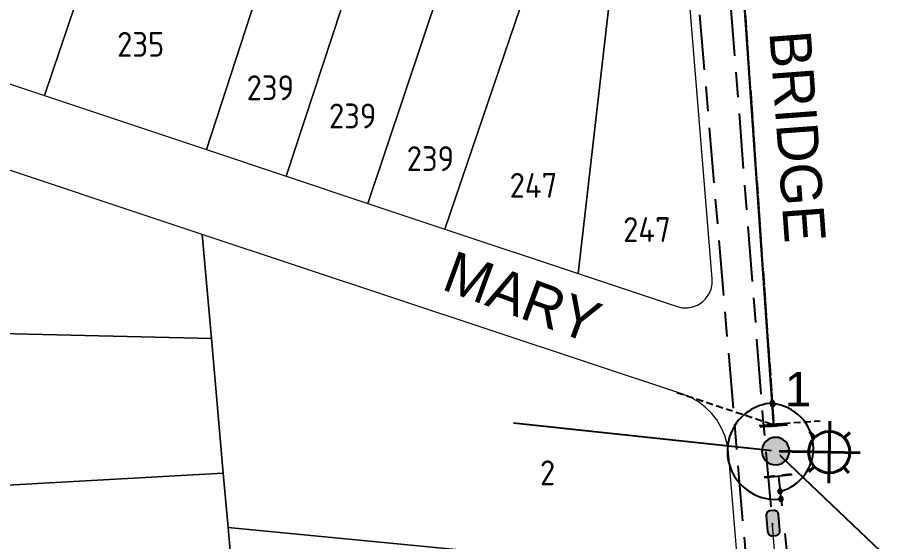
# Model space of a CAD drawing. Header units: metres. Extents: x 317295 to 318227, y 6256675 to 6257944.
# Drawn here: x 317708.7 to 317772.8, y 6257101.5 to 6257139.4 of the extents above; entities that cross this region are included whole.
import ezdxf
from ezdxf.enums import TextEntityAlignment as Align

# ---------------------------------------------------------------- set-up
doc = ezdxf.new("R2010")
doc.units = ezdxf.units.M
for name, pattern in [('Cable Exist OH', [1, 1, 0]), ('Cable Exist UG', [8.2, 4, -1.2, 1.8, -1.2]), ('Cable New OH', [6, 4, -2]), ('DASHED', [0.75, 0.5, -0.25])]:
    doc.linetypes.add(name, pattern=pattern)
doc.layers.get('0').update_dxf_attribs({"color": 6})
doc.layers.add('Cadastre Land Parcels_SP_EXT', color=9, linetype='Continuous', lineweight=5)
for name, color, linetype in [('Equip_HV_NEW', 2, 'Continuous'), ('Equip_SP_SL_EXT', 7, 'Continuous'), ('Mains_HV_EXT', 7, 'Continuous'), ('Mains_HV_NEW_U72', 2, 'Continuous'), ('Mains_LV_EXT', 7, 'Continuous'), ('Mains_LV_NEW', 2, 'Continuous'), ('Mains_LV_NEW_E56', 2, 'Continuous'), ('Mains_LV_NEW_Hardwired', 2, 'Continuous'), ('Mains_SL_EXT', 7, 'Continuous'), ('Mains_SL_NEW', 2, 'Continuous'), ('Mains_SL_NEW_C57', 2, 'Continuous'), ('Mains_SL_NEW_Hardwired', 2, 'Continuous'), ('Notes', 7, 'Continuous'), ('Notes_SP_MISC', 7, 'Continuous'), ('OH_Details_SP_MISC', 7, 'Continuous'), ('SupportsOH_SP_TR_HV_LV_SL_EXT', 7, 'Continuous'), ('UG_Details_SP_MISC', 7, 'Continuous')]:
    doc.layers.add(name, color=color, linetype=linetype)
doc.layers.add('UNKNOWN_FEATURES', color=1, linetype='DASHED', plot=False)
doc.styles.add('iecARIAL', font='arial.ttf', dxfattribs={"height": 2})
doc.styles.add('iecISOCP', font='isocp.shx')
doc.styles.add('ITALICT', font='ITALICT')
doc.styles.add('POLE_LABEL', font='arial.ttf')
doc.styles.get("Standard").update_dxf_attribs({"font": 'arial.ttf'})
doc.linetypes.add('Cable New UG', pattern='A,7,-0.25,["x",Standard,S=2,R=0,X=0.2,Y=-0.8],-2.1', length=9.35)

# ---------------------------------------------------------------- blocks, each defined once
blk = doc.blocks.new('*U136')
at = {"lineweight": 40}
for p, q in [((3.935, 2.175), (3.848, -2.324)), ((2.461, 1.411), (2.851, 1.006)), ((5.377, 1.355), (4.972, 0.965)), ((0, 0), (2.395, -0.046)), ((1.642, -0.031), (6.141, -0.118)), ((2.405, -1.505), (2.81, -1.115)), ((5.321, -1.561), (4.931, -1.156))]:
    blk.add_line(p, q, dxfattribs=at)
blk.add_circle((3.891, -0.075), 1.5, dxfattribs=at)
at = {"style": 'iecARIAL', "flags": 8}
blk.add_attdef('ASSET_NUM', (1.5, 1.5), '', height=2.5, dxfattribs=at)
for tag, p, height, flags in [('CONSTRUCTED_VOLTAGE', (0.981, -0.653), 0.2, 9), ('CONTROL_TYPE', (0.981, -0.853), 0.2, 9), ('LANTERN_PURPOSE', (0.981, -1.053), 0.2, 9), ('LANTERN_TYPE', (0.981, -1.253), 0.2, 9), ('NO_PHASES', (0.981, -1.453), 0.2, 9), ('LNUMBER', (2.181, -3.253), 2.5, 8), ('OPERATING_VOLTAGE', (0.981, -1.653), 0.2, 9), ('ORIENTATION', (0.981, -1.853), 0.2, 9), ('OWNED_BY', (0.981, -2.053), 0.2, 9), ('STATE', (0.981, -2.253), 0.2, 9), ('CEXIST', (0.981, -2.653), 0.2, 9), ('USAGE', (0.981, -2.453), 0.2, 9), ('CNEW', (0.981, -2.853), 0.2, 9), ('CNUMBER', (0.981, -3.053), 0.2, 9), ('CREMOVE', (0.981, -3.253), 0.2, 9), ('CREPLACE', (0.981, -3.453), 0.2, 9), ('LKINGHEIGHT', (0.981, -3.653), 0.2, 9), ('LBRACKET', (0.981, -3.853), 0.2, 9), ('LBRACKETVOCAB', (0.981, -4.053), 0.2, 9), ('LCATEGORY', (0.981, -4.253), 0.2, 9), ('LCHARGE1', (0.981, -4.453), 0.2, 9), ('LCHARGE1PERCENT', (0.981, -4.653), 0.2, 9), ('LCHARGE2', (0.981, -4.853), 0.2, 9), ('LCHARGE2PERCENT', (0.981, -5.053), 0.2, 9), ('LCHARGE3', (0.981, -5.253), 0.2, 9), ('LCHARGE3PERCENT', (0.981, -5.453), 0.2, 9), ('LEXIST', (0.981, -5.653), 0.2, 9), ('LLAMP', (0.981, -5.853), 0.2, 9), ('LLAMPVOCAB', (0.981, -6.053), 0.2, 9), ('LMAST', (0.981, -6.253), 0.2, 9), ('LMASTVOCAB', (0.981, -6.453), 0.2, 9), ('LNEW', (0.981, -6.653), 0.2, 9), ('LANTNUMBER', (0.981, -6.853), 0.2, 9), ('LOUTREACH', (0.981, -7.253), 0.2, 9), ('LOUTREACHVOCAB', (0.981, -7.453), 0.2, 9), ('LRATECODE', (0.981, -7.653), 0.2, 9), ('LREMOVE', (0.981, -7.853), 0.2, 9), ('LREPLACE', (0.981, -8.053), 0.2, 9), ('LTYPE', (0.981, -8.253), 0.2, 9), ('LTYPEVOCAB', (0.981, -8.453), 0.2, 9), ('LEGEND', (0.981, -8.653), 0.2, 9), ('LOCATION', (0.981, -8.853), 0.2, 9), ('NOTES', (0.981, -9.053), 0.2, 9), ('STREETNAME', (0.981, -9.253), 0.2, 9), ('SUBURB', (0.981, -9.453), 0.2, 1)]:
    blk.add_attdef(tag, p, '', height=height, dxfattribs=dict(flags=flags))
blk = doc.blocks.new('POLE_EXT')
blk.add_hatch(color=256).paths.add_polyline_path([(-1, 0, 1), (1, 0, 1)])
blk.add_lwpolyline([(-1, 0, 1), (1, 0, 1)], format="xyb", close=True)
for tag, height, flags, p in [('pNumber', 2.5, 8, (-17.84, 2.067)), ('OWNED_BY', 0.2, 9, (1.355, -0.4)), ('PARENT', 0.2, 9, (1.355, -0.6)), ('SPECIAL_USE', 0.2, 9, (1.355, -0.8)), ('STATE', 0.2, 9, (1.355, -1)), ('USAGE', 0.2, 9, (1.355, -1.2)), ('cLV', 0.2, 9, (1.355, -1.4)), ('cHV', 0.2, 9, (1.355, -2)), ('hDepth', 0.2, 9, (1.355, -1.6)), ('hDia', 0.2, 9, (1.355, -1.8)), ('LBRACKET', 0.2, 9, (1.355, -2.2)), ('LExisting', 0.2, 9, (1.355, -2.4)), ('LANTNUMBER', 0.2, 9, (1.355, -2.6)), ('LOther', 0.2, 9, (1.355, -2.8)), ('LRemove', 0.2, 9, (1.355, -3)), ('LEGEND', 0.2, 9, (1.355, -3.2)), ('cLinedev', 0.2, 9, (1.355, -3.4)), ('pExisting', 0.2, 9, (1.355, -3.8)), ('LOCATION', 0.2, 9, (1.355, -3.6)), ('pFooting', 0.2, 9, (1.355, -4.4)), ('PFNUMBER', 0.2, 9, (1.355, -4)), ('NEWPFNUMBER', 0.2, 9, (1.355, -4.2)), ('pNew', 0.2, 9, (1.355, -4.6)), ('pRelocate', 0.2, 9, (1.355, -5)), ('pRemove', 0.2, 9, (1.355, -5.2)), ('pReplace', 0.2, 9, (1.355, -5.4)), ('pStay', 0.2, 9, (1.355, -5.6)), ('pType', 0.2, 9, (1.355, -5.8)), ('cspan', 0.2, 9, (1.355, -6)), ('STREETNAME', 0.2, 9, (1.355, -6.2)), ('SUBURB', 0.2, 9, (1.355, -6.4)), ('OPERATED_BY', 0.2, 9, (1.355, -7.014)), ('NOTES', 0.2, 9, (1.355, -6.6)), ('MAINTAINED_BY', 0.2, 9, (1.355, -6.814))]:
    blk.add_attdef(tag, text='', height=height, dxfattribs=dict(flags=flags)).set_placement(p, align=Align.MIDDLE_LEFT)
at = {"style": 'POLE_LABEL'}
for tag, height, flags, p in [('ASSET_NUM', 2.5, 8, (2, 2)), ('STRUCTURE_PLANT_NUMBER', 0.2, 9, (1.355, 0.028)), ('STREET_CODE', 0.2, 9, (1.355, -0.2))]:
    blk.add_attdef(tag, text='', height=height, dxfattribs=dict(at, flags=flags)).set_placement(p, align=Align.MIDDLE_LEFT)
at = {"flags": 1}
blk.add_attdef('Z', (1.355, -7.328), '', height=0.2, dxfattribs=at)
blk = doc.blocks.new('HV_STJ_NEW')
blk.add_hatch(color=256).paths.add_polyline_path([(0.906, 0.131, 0.414214), (0.586, 0.451), (-0.586, 0.451, 0.414214), (-0.906, 0.131), (-0.906, -0.131, 0.414214), (-0.586, -0.451), (0.586, -0.451, 0.414214), (0.906, -0.131)])
blk.add_lwpolyline([(-0.906, 0.131), (-0.906, -0.131, 0.414214), (-0.586, -0.451), (0.586, -0.451, 0.414214), (0.906, -0.131), (0.906, 0.131, 0.414214), (0.586, 0.451), (-0.586, 0.451, 0.414214)], format="xyb", close=True)
for tag, flags, p in [('ORIENTATION', 9, (1.5, 0)), ('USAGE', 9, (1.5, -0.2)), ('LEGEND', 9, (1.5, -0.4)), ('NOTES', 9, (1.5, -0.6)), ('OWNED_BY', 9, (1.5, -0.8)), ('OPERATED_BY', 9, (1.5, -1)), ('MAINTAINED_BY', 9, (1.5, -1.2)), ('TYPE', 9, (1.5, -1.4)), ('OPERATING_VOLTAGE', 9, (1.5, -1.6)), ('CONSTRUCTED_VOLTAGE', 9, (1.5, -1.8)), ('NUMBER_OF_PHASES', 9, (1.5, -2)), ('Z', 1, (1.5, -2.2))]:
    blk.add_attdef(tag, text='', height=0.2, dxfattribs=dict(flags=flags)).set_placement(p, align=Align.MIDDLE_LEFT)
blk = doc.blocks.new('End Shackle_NEW')
at = {"flags": 9}
for tag, p in [('OPERATING_VOLTAGE', (0, -0.6)), ('ORIENTATION', (0, -0.8)), ('OWNED_BY', (0, -1)), ('STATE', (0, -1.2)), ('OPERATED_BY', (0, -2.014)), ('USAGE', (0, -1.4)), ('NOTES', (0, -1.6)), ('MAINTAINED_BY', (0, -1.814))]:
    blk.add_attdef(tag, text='', height=0.2, dxfattribs=at).set_placement(p, align=Align.MIDDLE_LEFT)
blk.add_wipeout([(-0.253, 0), (-0.253, 1.815), (0.253, 1.815), (0.253, 0)])
blk.add_line((1, 1.815), (-1, 1.815))
at = {"flags": 1}
blk.add_attdef('Z', (0, 0), '', height=0.2, dxfattribs=at)
at = {"flags": 9}
for tag, p in [('CONNECTOR_TYPE', (0, 0)), ('CONSTRUCTED_VOLTAGE', (0, -0.2)), ('NO_PHASES', (0, -0.4))]:
    blk.add_attdef(tag, text='', height=0.2, dxfattribs=at).set_placement(p, align=Align.MIDDLE_LEFT)
blk = doc.blocks.new('BOND POINT')
blk.add_hatch(color=256).paths.add_polyline_path([(-1, 0, 1), (1, 0, 1)])
blk.add_lwpolyline([(-1, 0, 1), (1, 0, 1)], format="xyb", close=True)

msp = doc.modelspace()

# ---------------------------------------------------------------- linework, layer by layer
at = {"layer": 'Cadastre Land Parcels_SP_EXT', "linetype": 'Continuous'}
for points in [[(317719.527, 6257160.119), (317708.345, 6257165.345), (317698.929, 6257137.689), (317710.626, 6257133.79), (317719.527, 6257160.119)], [(317730.537, 6257154.974), (317719.527, 6257160.119), (317710.626, 6257133.79), (317722.366, 6257129.875), (317730.537, 6257154.974)], [(317736.167, 6257152.334), (317730.537, 6257154.974), (317722.366, 6257129.875), (317728.154, 6257127.946), (317736.167, 6257152.334)], [(317742.002, 6257149.624), (317736.167, 6257152.334), (317728.154, 6257127.946), (317734.074, 6257125.973), (317742.002, 6257149.624)], [(317747.458, 6257147.065), (317742.002, 6257149.624), (317734.074, 6257125.973), (317739.65, 6257124.115), (317747.458, 6257147.065)], [(317752.081, 6257144.915), (317747.458, 6257147.065), (317739.65, 6257124.115), (317749.328, 6257120.888), (317752.081, 6257144.915)], [(317757.255, 6257142.486), (317752.081, 6257144.915), (317749.328, 6257120.888), (317756.5, 6257118.497), (317756.874, 6257118.413), (317757.258, 6257118.404), (317757.635, 6257118.471), (317757.993, 6257118.61), (317758.316, 6257118.818), (317758.591, 6257119.084), (317758.81, 6257119.4), (317758.962, 6257119.752), (317759.042, 6257120.127), (317759.047, 6257120.511), (317757.255, 6257142.486)], [(317687.125, 6257135.372), (317686.743, 6257135.461), (317686.353, 6257135.467), (317685.969, 6257135.397), (317685.607, 6257135.253), (317685.28, 6257135.04), (317685.002, 6257134.767), (317684.782, 6257134.445), (317684.63, 6257134.086), (317684.552, 6257133.703), (317684.55, 6257133.314), (317685.992, 6257117.047), (317722.73, 6257116.193), (317722.069, 6257123.717), (317687.125, 6257135.372)], [(317760.225, 6257107.938), (317760.13, 6257108.558), (317759.958, 6257109.163), (317759.707, 6257109.74), (317759.385, 6257110.28), (317758.997, 6257110.773), (317758.548, 6257111.213), (317758.046, 6257111.593), (317757.5, 6257111.903), (317756.913, 6257112.142), (317722.069, 6257123.717), (317722.73, 6257116.193), (317723.591, 6257106.42), (317723.946, 6257102.485), (317760.987, 6257098.899), (317760.225, 6257107.938)], [(317687.114, 6257104.387), (317723.591, 6257106.42), (317722.73, 6257116.193), (317685.992, 6257117.047), (317687.114, 6257104.387)], [(317723.946, 6257102.485), (317723.591, 6257106.42), (317687.114, 6257104.387), (317688.247, 6257092.406), (317690.538, 6257092.546), (317724.554, 6257095.452), (317723.946, 6257102.485)], [(317760.987, 6257098.899), (317723.946, 6257102.485), (317724.554, 6257095.452), (317725.615, 6257083.539), (317762.09, 6257086.61), (317760.987, 6257098.899)]]:
    msp.add_lwpolyline(points, close=True, dxfattribs=at)
at = {"layer": 'Mains_HV_EXT', "linetype": 'Cable Exist UG', "flags": 128}
msp.add_lwpolyline([(317756.18, 6257164.153), (317758.716, 6257161.603), (317762.706, 6257110.58), (317763.414, 6257102.656)], dxfattribs=at)
at = {"layer": 'Mains_HV_NEW_U72', "color": 2, "linetype": 'Cable New UG', "lineweight": 0, "flags": 128}
msp.add_lwpolyline([(317726.747, 6257078.498), (317725.347, 6257095.894), (317763.743, 6257098.705), (317763.414, 6257102.656)], dxfattribs=at)
at = {"layer": 'Mains_LV_EXT', "linetype": 'Cable Exist OH'}
msp.add_lwpolyline([(317761.051, 6257145.213), (317763.648, 6257108.024)], dxfattribs=at)
at = {"layer": 'Mains_LV_NEW_E56', "color": 2, "linetype": 'Cable New OH'}
msp.add_lwpolyline([(317763.648, 6257108.017), (317766.813, 6257079.354)], dxfattribs=at)
at = {"layer": 'Mains_LV_NEW_Hardwired', "color": 2, "linetype": 'Continuous'}
msp.add_arc((317763.155, 6257108.23), 3.235, 284.57815, 84.87904, dxfattribs=at).dxf.unprotected_set("ltscale", 0)
at = {"layer": 'Mains_SL_EXT', "linetype": 'Cable Exist OH'}
msp.add_lwpolyline([(317761.051, 6257145.213), (317763.648, 6257108.017)], dxfattribs=at)
at = {"layer": 'Mains_SL_EXT', "color": 2, "linetype": 'Cable Exist OH'}
msp.add_lwpolyline([(317763.485, 6257108.02), (317763.485, 6257108.02)], dxfattribs=at)
at = {"layer": 'Mains_SL_NEW_C57', "color": 2, "linetype": 'Cable New OH'}
msp.add_lwpolyline([(317763.648, 6257108.017), (317766.813, 6257079.354), (317768.733, 6257053.958), (317772.296, 6257015.844)], dxfattribs=at)
at = {"layer": 'Mains_SL_NEW_Hardwired', "color": 2, "linetype": 'Continuous'}
msp.add_arc((317763.648, 6257108.017), 3.496, 93.9942, 276.30129, dxfattribs=at).dxf.unprotected_set("ltscale", 0)
at = {"layer": 'Notes_SP_MISC', "color": 0, "linetype": 'Continuous'}
msp.add_line((317763.648, 6257108.017), (317744.633, 6257110.043), dxfattribs=at)
at = {"layer": 'OH_Details_SP_MISC', "color": 7, "linetype": 'Continuous', "flags": 128}
for points in [[(317763.648, 6257108.017), (317761.051, 6257145.213), (317783.424, 6257144.881), (317805.598, 6257138.601), (317857.422, 6257121.351), (317897.742, 6257103.768)], [(317763.648, 6257108.017), (317772.272, 6257099.811)]]:
    msp.add_lwpolyline(points, dxfattribs=at)
at = {"layer": 'UG_Details_SP_MISC', "color": 7, "linetype": 'Cable Exist UG', "flags": 128}
msp.add_lwpolyline([(317756.18, 6257164.153), (317756.254, 6257161.779), (317766.702, 6257038.961)], dxfattribs=at)
at = {"layer": 'UNKNOWN_FEATURES'}
for points in [[(317756.494, 6257112.274), (317763.482, 6257109.944)], [(317763.461, 6257109.98), (317766.874, 6257110.218)]]:
    msp.add_lwpolyline(points, dxfattribs=at)

# ---------------------------------------------------------------- block references
at = {"layer": 'Equip_HV_NEW', "linetype": 'Cable New UG', "lineweight": 0, "rotation": 94.65208138739953}
msp.add_blockref('HV_STJ_NEW', (317763.465, 6257102.802), dxfattribs=at)
at = {"layer": 'Equip_SP_SL_EXT'}
msp.add_blockref('*U136', (317763.648, 6257108.017), dxfattribs=at)
at = {"layer": 'Mains_LV_NEW_Hardwired', "color": 2, "linetype": 'Continuous', "xscale": 0.15, "yscale": 0.15, "zscale": 0.15}
for p in [(317763.442, 6257111.405), (317763.97, 6257105.099)]:
    msp.add_blockref('BOND POINT', p, dxfattribs=at).dxf.unprotected_set("ltscale", 0)
at = {"layer": 'Mains_SL_NEW_Hardwired', "color": 2, "linetype": 'Continuous', "xscale": 0.15, "yscale": 0.15, "zscale": 0.15}
for p in [(317763.405, 6257111.505), (317764.032, 6257104.542)]:
    msp.add_blockref('BOND POINT', p, dxfattribs=at).dxf.unprotected_set("ltscale", 0)

# ---------------------------------------------------------------- texts
at = {"layer": 'Cadastre Land Parcels_SP_EXT', "style": 'iecISOCP'}
for s, p in [('235', (317715.895, 6257136.607)), ('239', (317725.287, 6257133.459)), ('239', (317731.257, 6257131.413)), ('239', (317736.893, 6257128.32)), ('247', (317744.358, 6257126.383)), ('247', (317752.59, 6257123.179)), ('2', (317746.557, 6257105.547))]:
    msp.add_text(s, height=1.8, dxfattribs=at).set_placement(p)
at = {"layer": 'Notes', "char_height": 3, "attachment_point": 5, "style": 'ITALICT'}
for s, insert, rotation in [('{\\fStylus BT|b0|i0|c0|p34;BRIDGE }', (317765.23, 6257130.824), 274.20959), ('{\\fStylus BT|b0|i0|c0|p34;MARY}', (317745.289, 6257119.194), 339.81925)]:
    msp.add_mtext(s, dxfattribs=dict(at, insert=insert, rotation=rotation))

# ---------------------------------------------------------------- next in the draw order: block references
at = {"layer": 'Mains_LV_NEW', "color": 2, "linetype": 'Cable New OH', "rotation": 4.992272101047579}
msp.add_blockref('End Shackle_NEW', (317763.621, 6257108.124), dxfattribs=at).dxf.unprotected_set("ltscale", 0)

# ---------------------------------------------------------------- next in the draw order: block references
at = {"layer": 'Mains_LV_NEW', "color": 2, "linetype": 'Cable New OH', "rotation": 186.6584105405643}
msp.add_blockref('End Shackle_NEW', (317763.592, 6257108.069), dxfattribs=at).dxf.unprotected_set("ltscale", 0)

# ---------------------------------------------------------------- next in the draw order: block references
at = {"layer": 'Mains_SL_NEW', "color": 2, "linetype": 'Cable New OH', "rotation": 186.3012906821014}
msp.add_blockref('End Shackle_NEW', (317763.648, 6257108.017), dxfattribs=at).dxf.unprotected_set("ltscale", 0)

# ---------------------------------------------------------------- next in the draw order: block references
at = {"layer": 'Mains_SL_NEW', "color": 2, "linetype": 'Cable New OH', "rotation": 3.994203853461275}
msp.add_blockref('End Shackle_NEW', (317763.648, 6257108.017), dxfattribs=at).dxf.unprotected_set("ltscale", 0)

# ---------------------------------------------------------------- next in the draw order: block references
at = {"layer": 'SupportsOH_SP_TR_HV_LV_SL_EXT', "color": 7, "linetype": 'Continuous'}
ref = msp.add_blockref('POLE_EXT', (317763.648, 6257108.017), dxfattribs=at)
ref.add_attrib('pNumber', '1', dxfattribs={"height": 2.5}).set_placement((317764.304, 6257112.514), align=Align.MIDDLE_LEFT)
at = {"layer": 'SupportsOH_SP_TR_HV_LV_SL_EXT'}
msp.add_blockref('POLE_EXT', (317763.648, 6257108.017), dxfattribs=at)

doc.saveas('drawing.dxf')
